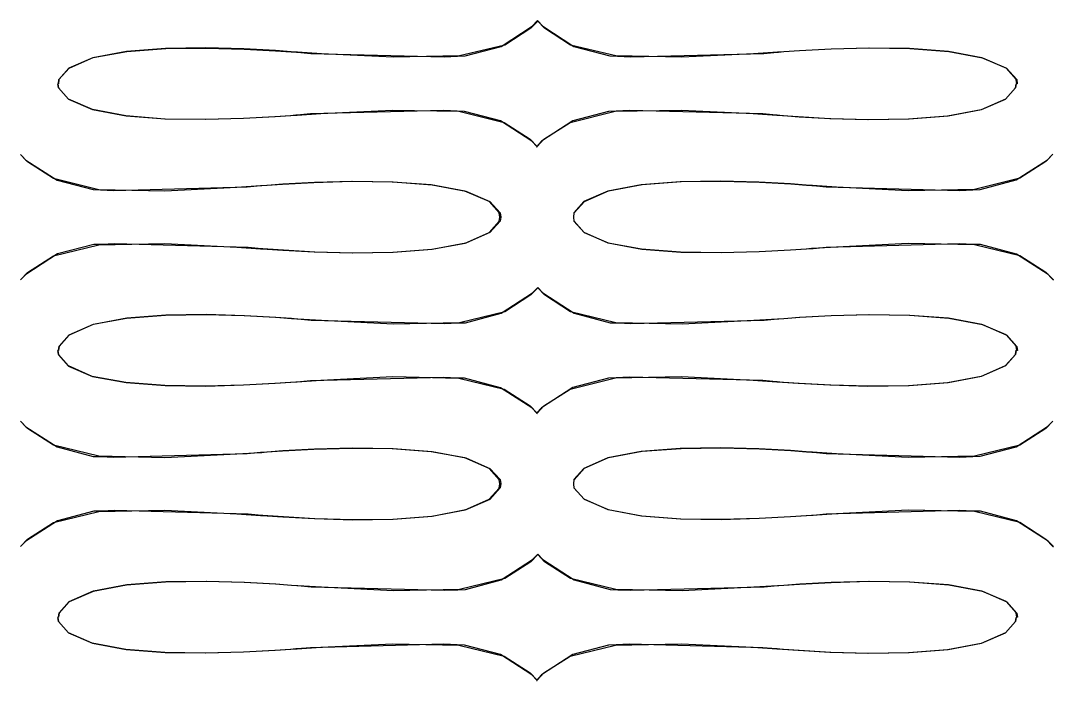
# Model space of a CAD drawing. Extents: x -8.7 to 71.7, y -3.2 to 84.
# Drawn here: x -8.68 to 7.39, y 62.22 to 72.49 of the extents above; entities that cross this region are included whole.
import ezdxf

# ---------------------------------------------------------------- set-up
doc = ezdxf.new("R2010")
doc.units = 0
doc.layers.get('0').update_dxf_attribs({"linetype": 'CONTINUOUS'})

msp = doc.modelspace()

# ---------------------------------------------------------------- linework, layer by layer
at = {"color": 1}
for p, q in [((-0.63252, 72.4821), (-0.740008, 72.3692)), ((-0.71658, 72.402), (-0.635275, 72.4877)), ((-0.635275, 72.4877), (-0.55535, 72.402)), ((-0.527787, 72.3692), (-0.63252, 72.4821)), ((-1.20165, 72.088), (-0.71658, 72.402)), ((-0.740008, 72.3692), (-1.14653, 72.1085)), ((-0.55535, 72.402), (-0.068902, 72.088)), ((-0.122645, 72.1085), (-0.527787, 72.3692)), ((-7.03351, 72.0065), (-7.55442, 71.9088)), ((-7.55026, 71.913), (-7.028, 72.0094)), ((-6.42719, 72.0535), (-7.03351, 72.0065)), ((-7.028, 72.0094), (-6.42027, 72.0549)), ((-5.79603, 72.063), (-6.42719, 72.0535)), ((-6.42027, 72.0549), (-5.79053, 72.0619)), ((-5.20485, 72.0478), (-5.79603, 72.063)), ((-5.79053, 72.0619), (-5.20072, 72.0453)), ((-4.71428, 72.0217), (-5.20485, 72.0478)), ((-5.20072, 72.0453), (-4.71152, 72.0203)), ((-4.46899, 72.0027), (-4.71428, 72.0217)), ((-4.71152, 72.0203), (-4.46761, 72.0037)), ((-4.3863, 71.9956), (-4.46899, 72.0027)), ((-4.46761, 72.0037), (-4.3863, 71.9984)), ((-4.3863, 71.9984), (-4.36838, 71.9984)), ((-4.36838, 71.9984), (-4.16168, 71.979)), ((-1.14653, 72.1085), (-1.85208, 71.9377)), ((-1.76113, 71.9377), (-1.20165, 72.088)), ((0.581533, 71.9377), (-0.122645, 72.1085)), ((-0.068902, 72.088), (0.490583, 71.9377)), ((2.88837, 71.979), (3.09507, 71.9984)), ((3.09507, 71.9984), (3.11437, 71.9984)), ((3.11437, 71.9984), (3.19567, 72.0051)), ((3.1998, 72.0012), (3.11988, 71.9956)), ((3.19567, 72.0051), (3.44234, 72.0231)), ((3.44372, 72.0178), (3.1998, 72.0012)), ((3.44234, 72.0231), (3.93291, 72.0492)), ((3.93291, 72.0439), (3.44372, 72.0178)), ((3.93291, 72.0492), (4.52547, 72.0644)), ((4.52272, 72.0605), (3.93291, 72.0439)), ((5.15112, 72.0535), (4.52272, 72.0605)), ((4.52547, 72.0644), (5.15662, 72.0549)), ((5.75881, 72.0079), (5.15112, 72.0535)), ((5.15662, 72.0549), (5.76432, 72.0079)), ((6.2811, 71.9116), (5.75881, 72.0079)), ((5.76432, 72.0079), (6.28798, 71.9102)), ((-7.55442, 71.9088), (-7.92787, 71.7462)), ((-7.92508, 71.7504), (-7.55026, 71.913)), ((-4.36838, 71.9956), (-4.3863, 71.9956)), ((-3.99768, 71.9723), (-4.36838, 71.9956)), ((-4.16168, 71.979), (-2.08635, 71.9254)), ((-2.88148, 71.9169), (-3.99768, 71.9723)), ((-1.85208, 71.9377), (-2.88148, 71.9169)), ((-2.08635, 71.9254), (-1.87827, 71.9349)), ((-1.87827, 71.9349), (-1.76113, 71.9377)), ((0.490583, 71.9377), (0.609092, 71.9349)), ((1.61093, 71.9169), (0.581533, 71.9377)), ((0.609092, 71.9349), (0.815799, 71.9254)), ((0.815799, 71.9254), (2.88837, 71.979)), ((2.72576, 71.9723), (1.61093, 71.9169)), ((3.09783, 71.9956), (2.72576, 71.9723)), ((3.11988, 71.9956), (3.09783, 71.9956)), ((6.65593, 71.749), (6.2811, 71.9116)), ((6.28798, 71.9102), (6.66418, 71.7476)), ((-8.08221, 71.5726), (-7.92508, 71.7504)), ((-7.92787, 71.7462), (-8.08221, 71.5712)), ((6.8144, 71.5726), (6.65593, 71.749)), ((6.66418, 71.7476), (6.82128, 71.5712)), ((-8.09046, 71.5063), (-8.08221, 71.5726)), ((-8.08221, 71.5712), (-8.09046, 71.5063)), ((6.82406, 71.5063), (6.8144, 71.5726)), ((6.82128, 71.5712), (6.83094, 71.5063)), ((-8.09046, 71.4431), (-8.09872, 71.5063)), ((-8.09872, 71.5063), (-8.09046, 71.4417)), ((-7.93612, 71.2668), (-8.09046, 71.4431)), ((-8.09046, 71.4417), (-7.93337, 71.2653)), ((6.80339, 71.4417), (6.64489, 71.2639)), ((6.64905, 71.2682), (6.80477, 71.4431)), ((6.81302, 71.5063), (6.80339, 71.4417)), ((6.80477, 71.4431), (6.81302, 71.5063)), ((6.83094, 71.5063), (6.82406, 71.5063)), ((-7.56267, 71.1041), (-7.93612, 71.2668)), ((-7.93337, 71.2653), (-7.55855, 71.1041)), ((6.64489, 71.2639), (6.26869, 71.0985)), ((6.2756, 71.1055), (6.64905, 71.2682)), ((-7.04176, 71.0046), (-7.56267, 71.1041)), ((-7.55855, 71.1041), (-7.03626, 71.0075)), ((-4.37667, 71.0173), (-4.00597, 71.042)), ((-4.16994, 71.035), (-4.37667, 71.0145)), ((-2.09462, 71.0875), (-4.16994, 71.035)), ((-4.00597, 71.042), (-2.88975, 71.0971)), ((-2.88975, 71.0971), (-1.86035, 71.0766)), ((-1.88654, 71.0777), (-2.09462, 71.0875)), ((-1.7694, 71.0752), (-1.88654, 71.0777)), ((-1.86035, 71.0766), (-1.1548, 70.9041)), ((-1.21129, 70.9263), (-1.7694, 71.0752)), ((-0.129536, 70.9041), (0.574643, 71.0766)), ((0.47129, 71.0752), (-0.086817, 70.9263)), ((0.589802, 71.0777), (0.47129, 71.0752)), ((0.574643, 71.0766), (1.60404, 71.0971)), ((0.796505, 71.0875), (0.589802, 71.0777)), ((2.87045, 71.035), (0.796505, 71.0875)), ((1.60404, 71.0971), (2.71887, 71.042)), ((2.71887, 71.042), (3.09094, 71.0173)), ((3.07716, 71.0145), (2.87045, 71.035)), ((6.26869, 71.0985), (5.74643, 70.9993)), ((5.75469, 71.0075), (6.2756, 71.1055)), ((-6.43544, 70.9567), (-7.04176, 71.0046)), ((-7.03626, 71.0075), (-6.42856, 70.962)), ((-5.80429, 70.9482), (-6.43544, 70.9567)), ((-6.42856, 70.962), (-5.79878, 70.9538)), ((-5.2131, 70.9634), (-5.80429, 70.9482)), ((-5.79878, 70.9538), (-5.20898, 70.9704)), ((-4.72253, 70.9895), (-5.2131, 70.9634)), ((-5.20898, 70.9704), (-4.71978, 70.9965)), ((-4.47724, 71.0075), (-4.72253, 70.9895)), ((-4.71978, 70.9965), (-4.47587, 71.0131)), ((-4.39455, 71.0145), (-4.47724, 71.0075)), ((-4.47587, 71.0131), (-4.39455, 71.0173)), ((-4.39455, 71.0173), (-4.37667, 71.0173)), ((-4.37667, 71.0145), (-4.39455, 71.0145)), ((-0.724849, 70.612), (-1.21129, 70.9263)), ((-1.1548, 70.9041), (-0.748273, 70.6438)), ((-0.086817, 70.9263), (-0.571885, 70.612)), ((-0.534681, 70.6438), (-0.129536, 70.9041)), ((3.09507, 71.0145), (3.07716, 71.0145)), ((3.09094, 71.0173), (3.10885, 71.0173)), ((3.17638, 71.0075), (3.09507, 71.0145)), ((3.10885, 71.0173), (3.19016, 71.0103)), ((3.42305, 70.9895), (3.17638, 71.0075)), ((3.19016, 71.0103), (3.43683, 70.9923)), ((3.91365, 70.9605), (3.42305, 70.9895)), ((3.43683, 70.9923), (3.9274, 70.9662)), ((4.50617, 70.9443), (3.91365, 70.9605)), ((3.9274, 70.9662), (4.51859, 70.9496)), ((5.13733, 70.9524), (4.50617, 70.9443)), ((4.51859, 70.9496), (5.14837, 70.9595)), ((5.74643, 70.9993), (5.13733, 70.9524)), ((5.14837, 70.9595), (5.75469, 71.0075)), ((-0.748273, 70.6438), (-0.640789, 70.5294)), ((-0.643544, 70.5266), (-0.724849, 70.612)), ((-0.571885, 70.612), (-0.653189, 70.5266)), ((-0.640789, 70.5294), (-0.534681, 70.6438)), ((-8.57278, 70.2896), (-8.6789, 70.4024)), ((-8.6789, 70.4024), (-8.59758, 70.3185)), ((-0.653189, 70.5266), (-0.643544, 70.5266)), ((7.38216, 70.4081), (7.27467, 70.2952)), ((7.30084, 70.3227), (7.38216, 70.4081)), ((-8.59758, 70.3185), (-8.11114, 70.0056)), ((-8.16762, 70.0292), (-8.57278, 70.2896)), ((6.8144, 70.0084), (7.30084, 70.3227)), ((7.27467, 70.2952), (6.86954, 70.0345)), ((-7.46206, 69.8556), (-8.16762, 70.0292)), ((-8.11114, 70.0056), (-7.55304, 69.8581)), ((-4.94439, 69.9163), (-5.31647, 69.8927)), ((-5.1525, 69.9012), (-4.94439, 69.9216)), ((-4.94439, 69.9216), (-4.92647, 69.9216)), ((-4.92647, 69.9163), (-4.94439, 69.9163)), ((-4.92647, 69.9216), (-4.84519, 69.9287)), ((-4.84657, 69.923), (-4.92647, 69.9163)), ((-4.60266, 69.9396), (-4.84657, 69.923)), ((-4.84519, 69.9287), (-4.59853, 69.9477)), ((-4.11484, 69.9657), (-4.60266, 69.9396)), ((-4.59853, 69.9477), (-4.10792, 69.9742)), ((-3.52502, 69.9823), (-4.11484, 69.9657)), ((-4.10792, 69.9742), (-3.51537, 69.9893)), ((-2.89526, 69.9752), (-3.52502, 69.9823)), ((-3.51537, 69.9893), (-2.88423, 69.9795)), ((-2.28892, 69.9301), (-2.89526, 69.9752)), ((-2.88423, 69.9795), (-2.27514, 69.9325)), ((-1.76527, 69.8334), (-2.28892, 69.9301)), ((-2.27514, 69.9325), (-1.75286, 69.8348)), ((0.979784, 69.9325), (0.458886, 69.8348)), ((0.469911, 69.8377), (0.993567, 69.9368)), ((1.58612, 69.9795), (0.979784, 69.9325)), ((0.993567, 69.9368), (1.5999, 69.9837)), ((2.21726, 69.9893), (1.58612, 69.9795)), ((1.5999, 69.9837), (2.22966, 69.9918)), ((2.80844, 69.9742), (2.21726, 69.9893)), ((2.22966, 69.9918), (2.81947, 69.9752)), ((3.29902, 69.9477), (2.80844, 69.9742)), ((2.81947, 69.9752), (3.30729, 69.9477)), ((3.54432, 69.9287), (3.29902, 69.9477)), ((3.30729, 69.9477), (3.5512, 69.9287)), ((3.62701, 69.9216), (3.54432, 69.9287)), ((3.5512, 69.9287), (3.63252, 69.9216)), ((3.64628, 69.9216), (3.62701, 69.9216)), ((3.63252, 69.9216), (3.65181, 69.9216)), ((4.01697, 69.8983), (3.64628, 69.9216)), ((3.65181, 69.9216), (3.85713, 69.9012)), ((6.86954, 70.0345), (6.16398, 69.8609)), ((6.25493, 69.8581), (6.8144, 70.0084)), ((-7.55304, 69.8581), (-7.43451, 69.8556)), ((-6.43269, 69.8348), (-7.46206, 69.8556)), ((-7.43451, 69.8556), (-7.22782, 69.8458)), ((-7.22782, 69.8458), (-5.1525, 69.9012)), ((-5.31647, 69.8927), (-6.43269, 69.8348)), ((-1.39044, 69.6722), (-1.76527, 69.8334)), ((-1.75286, 69.8348), (-1.37666, 69.6722)), ((0.458886, 69.8348), (0.085439, 69.6722)), ((0.095085, 69.6736), (0.469911, 69.8377)), ((3.85713, 69.9012), (5.9297, 69.8458)), ((5.13457, 69.8405), (4.01697, 69.8983)), ((6.16398, 69.8609), (5.13457, 69.8405)), ((5.9297, 69.8458), (6.13777, 69.8556)), ((6.13777, 69.8556), (6.25493, 69.8581)), ((-1.23197, 69.4958), (-1.39044, 69.6722)), ((-1.37666, 69.6722), (-1.21819, 69.4958)), ((0.085439, 69.6722), (-0.068902, 69.4958)), ((-0.06339, 69.4958), (0.095085, 69.6736)), ((-1.22232, 69.4298), (-1.23197, 69.4958)), ((-1.23059, 69.3663), (-1.22232, 69.4298)), ((-1.21819, 69.4958), (-1.20854, 69.4313)), ((-1.20854, 69.4313), (-1.21819, 69.3663)), ((-0.068902, 69.4958), (-0.07717, 69.4313)), ((-0.07717, 69.4313), (-0.068902, 69.3678)), ((-0.071658, 69.4298), (-0.06339, 69.4958)), ((-0.06339, 69.3663), (-0.071658, 69.4298)), ((-1.38631, 69.19), (-1.23059, 69.3663)), ((-1.21819, 69.3663), (-1.37666, 69.1885)), ((-0.068902, 69.3678), (0.088194, 69.1914)), ((0.089572, 69.19), (-0.06339, 69.3663)), ((-1.75975, 69.0273), (-1.38631, 69.19)), ((-1.37666, 69.1885), (-1.75149, 69.0245)), ((0.088194, 69.1914), (0.463021, 69.0287)), ((0.463021, 69.0273), (0.089572, 69.19)), ((-8.16762, 68.8277), (-7.46206, 68.9998)), ((-7.542, 69.004), (-8.10701, 68.8566)), ((-7.42213, 69.0051), (-7.542, 69.004)), ((-7.46206, 68.9998), (-6.43269, 69.0217)), ((-7.2154, 69.015), (-7.42213, 69.0051)), ((-5.1387, 68.9599), (-7.2154, 69.015)), ((-6.43269, 69.0217), (-5.31647, 68.9638)), ((-5.31647, 68.9638), (-4.94439, 68.9391)), ((-4.93201, 68.9391), (-5.1387, 68.9599)), ((-2.28065, 68.9296), (-1.75975, 69.0273)), ((-1.75149, 69.0245), (-2.27514, 68.9254)), ((0.463021, 69.0287), (0.985298, 68.9321)), ((0.983918, 68.9296), (0.463021, 69.0273)), ((3.5457, 68.9391), (3.62701, 68.9448)), ((3.62701, 68.9448), (3.64628, 68.9448)), ((3.64628, 68.9448), (4.01697, 68.9695)), ((3.85713, 68.9599), (3.65181, 68.9391)), ((5.9297, 69.015), (3.85713, 68.9599)), ((4.01697, 68.9695), (5.13457, 69.0273)), ((5.13457, 69.0273), (6.16398, 69.0051)), ((6.13777, 69.0051), (5.9297, 69.015)), ((6.2563, 69.004), (6.13777, 69.0051)), ((6.16398, 69.0051), (6.86954, 68.8329)), ((6.8199, 68.8552), (6.2563, 69.004)), ((-8.10701, 68.8566), (-8.59758, 68.5394)), ((-8.57278, 68.5669), (-8.16762, 68.8277)), ((-4.94439, 68.9391), (-4.92647, 68.9391)), ((-4.91271, 68.9391), (-4.93201, 68.9391)), ((-4.92647, 68.9391), (-4.84519, 68.9321)), ((-4.83277, 68.9321), (-4.91271, 68.9391)), ((-4.84519, 68.9321), (-4.5999, 68.9144)), ((-4.58886, 68.9144), (-4.83277, 68.9321)), ((-4.5999, 68.9144), (-4.1093, 68.888)), ((-4.10104, 68.8869), (-4.58886, 68.9144)), ((-4.1093, 68.888), (-3.51813, 68.8728)), ((-3.51124, 68.8703), (-4.10104, 68.8869)), ((-3.51813, 68.8728), (-2.88699, 68.8827)), ((-2.88148, 68.8785), (-3.51124, 68.8703)), ((-2.88699, 68.8827), (-2.28065, 68.9296)), ((-2.27514, 68.9254), (-2.88148, 68.8785)), ((1.59026, 68.8827), (0.983918, 68.9296)), ((0.985298, 68.9321), (1.59301, 68.8869)), ((2.22002, 68.8728), (1.59026, 68.8827)), ((1.59301, 68.8869), (2.22278, 68.8799)), ((2.81258, 68.888), (2.22002, 68.8728)), ((2.22278, 68.8799), (2.81258, 68.8964)), ((2.81258, 68.8964), (3.30178, 68.9225)), ((3.30316, 68.9144), (2.81258, 68.888)), ((3.30178, 68.9225), (3.5457, 68.9391)), ((3.54983, 68.9321), (3.30316, 68.9144)), ((3.63252, 68.9391), (3.54983, 68.9321)), ((3.65181, 68.9391), (3.63252, 68.9391)), ((7.30913, 68.5394), (6.8199, 68.8552)), ((6.86954, 68.8329), (7.27467, 68.5726)), ((-8.6789, 68.4526), (-8.57278, 68.5669)), ((-8.59758, 68.5394), (-8.6789, 68.4526)), ((7.27467, 68.5726), (7.38216, 68.4583)), ((7.39179, 68.4526), (7.30913, 68.5394)), ((-0.629765, 68.3313), (-0.737249, 68.2184)), ((-0.713825, 68.2516), (-0.63252, 68.3369)), ((-0.63252, 68.3369), (-0.552595, 68.2516)), ((-0.525032, 68.2184), (-0.629765, 68.3313)), ((7.38216, 68.4583), (7.39179, 68.4526)), ((-1.19889, 67.9358), (-0.713825, 68.2516)), ((-0.737249, 68.2184), (-1.14377, 67.9581)), ((-0.552595, 68.2516), (-0.066146, 67.9358)), ((-0.119889, 67.9581), (-0.525032, 68.2184)), ((-7.03076, 67.8547), (-7.55167, 67.7566)), ((-7.5475, 67.7637), (-7.02525, 67.8628)), ((-6.4244, 67.9016), (-7.03076, 67.8547)), ((-7.02525, 67.8628), (-6.41752, 67.9083)), ((-5.79328, 67.9111), (-6.4244, 67.9016)), ((-6.41752, 67.9083), (-5.78778, 67.9178)), ((-5.2021, 67.896), (-5.79328, 67.9111)), ((-5.78778, 67.9178), (-5.19797, 67.9002)), ((-4.71152, 67.8684), (-5.2021, 67.896)), ((-5.19797, 67.9002), (-4.70877, 67.8727)), ((-4.46624, 67.8505), (-4.71152, 67.8684)), ((-4.70877, 67.8727), (-4.46486, 67.8547)), ((-4.38355, 67.8438), (-4.46624, 67.8505)), ((-4.46486, 67.8547), (-4.38355, 67.8462)), ((-4.38355, 67.8462), (-4.36563, 67.8462)), ((-4.36563, 67.8438), (-4.38355, 67.8438)), ((-4.36563, 67.8462), (-4.15893, 67.8272)), ((-3.99493, 67.8201), (-4.36563, 67.8438)), ((-4.15893, 67.8272), (-2.08359, 67.7732)), ((-2.87872, 67.7651), (-3.99493, 67.8201)), ((-1.14377, 67.9581), (-1.84933, 67.7855)), ((-1.75838, 67.7855), (-1.19889, 67.9358)), ((0.584288, 67.7855), (-0.119889, 67.9581)), ((-0.066146, 67.9358), (0.493339, 67.7855)), ((0.818554, 67.7732), (2.89112, 67.8272)), ((2.72852, 67.8201), (1.61368, 67.7651)), ((3.10058, 67.8438), (2.72852, 67.8201)), ((2.89112, 67.8272), (3.09783, 67.8462)), ((3.09783, 67.8462), (3.11712, 67.8462)), ((3.11988, 67.8438), (3.10058, 67.8438)), ((3.11712, 67.8462), (3.19843, 67.8533)), ((3.1998, 67.849), (3.11988, 67.8438)), ((3.19843, 67.8533), (3.4451, 67.8713)), ((3.44372, 67.8656), (3.1998, 67.849)), ((3.93291, 67.8917), (3.44372, 67.8656)), ((3.4451, 67.8713), (3.93569, 67.8988)), ((4.52272, 67.9083), (3.93291, 67.8917)), ((3.93569, 67.8988), (4.52822, 67.914)), ((5.15112, 67.9016), (4.52272, 67.9083)), ((4.52822, 67.914), (5.15938, 67.9041)), ((5.75881, 67.8561), (5.15112, 67.9016)), ((5.15938, 67.9041), (5.76711, 67.8561)), ((6.2811, 67.7594), (5.75881, 67.8561)), ((5.76711, 67.8561), (6.29073, 67.758)), ((-7.55167, 67.7566), (-7.92508, 67.594)), ((-7.92233, 67.5982), (-7.5475, 67.7637)), ((-1.84933, 67.7855), (-2.87872, 67.7651)), ((-2.08359, 67.7732), (-1.87551, 67.7831)), ((-1.87551, 67.7831), (-1.75838, 67.7855)), ((0.493339, 67.7855), (0.611851, 67.7831)), ((1.61368, 67.7651), (0.584288, 67.7855)), ((0.611851, 67.7831), (0.818554, 67.7732)), ((6.65593, 67.5968), (6.2811, 67.7594)), ((6.29073, 67.758), (6.66694, 67.5954)), ((-8.07942, 67.4204), (-7.92233, 67.5982)), ((-7.92508, 67.594), (-8.07942, 67.419)), ((6.8144, 67.4204), (6.65593, 67.5968)), ((6.66694, 67.5954), (6.82406, 67.419)), ((-8.09046, 67.291), (-8.09872, 67.3544)), ((-8.09872, 67.3544), (-8.09046, 67.2895)), ((-8.08771, 67.3544), (-8.07942, 67.4204)), ((-8.07942, 67.419), (-8.08771, 67.3544)), ((6.81302, 67.3573), (6.80339, 67.2924)), ((6.80477, 67.2938), (6.81302, 67.3573)), ((6.82406, 67.3544), (6.8144, 67.4204)), ((6.82406, 67.419), (6.83369, 67.3544)), ((6.83369, 67.3544), (6.82406, 67.3544)), ((-7.93612, 67.1146), (-8.09046, 67.291)), ((-8.09046, 67.2895), (-7.93337, 67.1132)), ((6.80339, 67.2924), (6.64489, 67.1146)), ((6.64905, 67.1188), (6.80477, 67.2938)), ((-7.56405, 66.9519), (-7.93612, 67.1146)), ((-7.93337, 67.1132), (-7.55855, 66.9505)), ((6.64489, 67.1146), (6.26869, 66.9491)), ((6.2756, 66.9562), (6.64905, 67.1188)), ((-7.04314, 66.8542), (-7.56405, 66.9519)), ((-7.55855, 66.9505), (-7.03626, 66.8542)), ((-6.43544, 66.8073), (-7.04314, 66.8542)), ((-7.03626, 66.8542), (-6.42856, 66.8087)), ((-4.47724, 66.857), (-4.72253, 66.839)), ((-4.71978, 66.8443), (-4.47587, 66.8609)), ((-4.39455, 66.8623), (-4.47724, 66.857)), ((-4.47587, 66.8609), (-4.39455, 66.8651)), ((-4.39455, 66.8651), (-4.37667, 66.8651)), ((-4.37667, 66.8623), (-4.39455, 66.8623)), ((-4.37667, 66.8651), (-4.00597, 66.8913)), ((-4.16994, 66.8831), (-4.37667, 66.8623)), ((-2.09462, 66.9368), (-4.16994, 66.8831)), ((-4.00597, 66.8913), (-2.88837, 66.9491)), ((-2.88837, 66.9491), (-1.85897, 66.9258)), ((-1.88654, 66.9258), (-2.09462, 66.9368)), ((-1.7694, 66.923), (-1.88654, 66.9258)), ((-1.85897, 66.9258), (-1.1548, 66.7523)), ((-1.21129, 66.7755), (-1.7694, 66.923)), ((-0.129536, 66.7523), (0.576019, 66.9272)), ((0.47129, 66.9258), (-0.086817, 66.7784)), ((0.589802, 66.9286), (0.47129, 66.9258)), ((0.576019, 66.9272), (1.60404, 66.9505)), ((0.796505, 66.9396), (0.589802, 66.9286)), ((2.87045, 66.886), (0.796505, 66.9396)), ((1.60404, 66.9505), (2.71887, 66.8927)), ((2.71887, 66.8927), (3.09094, 66.868)), ((3.07716, 66.8651), (2.87045, 66.886)), ((3.09507, 66.8651), (3.07716, 66.8651)), ((3.09094, 66.868), (3.10885, 66.868)), ((3.17638, 66.8584), (3.09507, 66.8651)), ((3.10885, 66.868), (3.19016, 66.8623)), ((3.42305, 66.8405), (3.17638, 66.8584)), ((3.19016, 66.8623), (3.43683, 66.8443)), ((5.14837, 66.8115), (5.75469, 66.8584)), ((6.26869, 66.9491), (5.74643, 66.8514)), ((5.75469, 66.8584), (6.2756, 66.9562)), ((-5.80566, 66.7978), (-6.43544, 66.8073)), ((-6.42856, 66.8087), (-5.79878, 66.8016)), ((-5.2131, 66.8129), (-5.80566, 66.7978)), ((-5.79878, 66.8016), (-5.20898, 66.8182)), ((-4.72253, 66.839), (-5.2131, 66.8129)), ((-5.20898, 66.8182), (-4.71978, 66.8443)), ((-0.724849, 66.4616), (-1.21129, 66.7755)), ((-1.1548, 66.7523), (-0.748273, 66.4944)), ((-0.086817, 66.7784), (-0.571885, 66.464)), ((-0.534681, 66.4944), (-0.129536, 66.7523)), ((3.91365, 66.8129), (3.42305, 66.8405)), ((3.43683, 66.8443), (3.9274, 66.8182)), ((4.50617, 66.7964), (3.91365, 66.8129)), ((3.9274, 66.8182), (4.51859, 66.8031)), ((5.13733, 66.8045), (4.50617, 66.7964)), ((4.51859, 66.8031), (5.14837, 66.8115)), ((5.74643, 66.8514), (5.13733, 66.8045)), ((-0.748273, 66.4944), (-0.640789, 66.3815)), ((-0.643544, 66.3758), (-0.724849, 66.4616)), ((-0.571885, 66.464), (-0.653189, 66.3787)), ((-0.653189, 66.3787), (-0.643544, 66.3758)), ((-0.640789, 66.3815), (-0.534681, 66.4944)), ((-8.57278, 66.1416), (-8.6789, 66.2548)), ((-8.6789, 66.2548), (-8.59758, 66.1691)), ((7.38216, 66.2563), (7.27467, 66.143)), ((7.30084, 66.1705), (7.38216, 66.2563)), ((-8.59758, 66.1691), (-8.11251, 65.8551)), ((-8.16762, 65.8798), (-8.57278, 66.1416)), ((6.8144, 65.8566), (7.30084, 66.1705)), ((7.27467, 66.143), (6.86954, 65.8827)), ((-7.46206, 65.7077), (-8.16762, 65.8798)), ((-8.11251, 65.8551), (-7.55304, 65.7063)), ((-7.22782, 65.6953), (-5.1525, 65.7504)), ((-5.31647, 65.7408), (-6.43269, 65.6855)), ((-4.94439, 65.7641), (-5.31647, 65.7408)), ((-5.1525, 65.7504), (-4.94439, 65.7698)), ((-4.94439, 65.7698), (-4.92647, 65.7698)), ((-4.92647, 65.7641), (-4.94439, 65.7641)), ((-4.92647, 65.7698), (-4.84519, 65.7779)), ((-4.84657, 65.7712), (-4.92647, 65.7641)), ((-4.60266, 65.7874), (-4.84657, 65.7712)), ((-4.84519, 65.7779), (-4.59853, 65.7959)), ((-4.11484, 65.8139), (-4.60266, 65.7874)), ((-4.59853, 65.7959), (-4.10792, 65.822)), ((-3.52502, 65.8301), (-4.11484, 65.8139)), ((-4.10792, 65.822), (-3.51537, 65.8386)), ((-2.89526, 65.8234), (-3.52502, 65.8301)), ((-3.51537, 65.8386), (-2.88423, 65.829)), ((-2.28892, 65.7779), (-2.89526, 65.8234)), ((-2.88423, 65.829), (-2.27514, 65.7807)), ((-1.76527, 65.6816), (-2.28892, 65.7779)), ((-2.27514, 65.7807), (-1.75286, 65.683)), ((0.979784, 65.7807), (0.458886, 65.683)), ((0.469911, 65.6869), (0.993567, 65.786)), ((1.58612, 65.829), (0.979784, 65.7807)), ((0.993567, 65.786), (1.5999, 65.8315)), ((2.21726, 65.8386), (1.58612, 65.829)), ((1.5999, 65.8315), (2.22966, 65.8414)), ((2.80844, 65.822), (2.21726, 65.8386)), ((2.22966, 65.8414), (2.81947, 65.8234)), ((3.29902, 65.7959), (2.80844, 65.822)), ((2.81947, 65.8234), (3.30729, 65.7959)), ((3.54432, 65.7779), (3.29902, 65.7959)), ((3.30729, 65.7959), (3.5512, 65.7779)), ((3.62701, 65.7698), (3.54432, 65.7779)), ((3.5512, 65.7779), (3.63252, 65.7698)), ((3.64628, 65.7698), (3.62701, 65.7698)), ((3.63252, 65.7698), (3.65181, 65.7698)), ((4.01697, 65.7461), (3.64628, 65.7698)), ((3.65181, 65.7698), (3.85713, 65.7504)), ((3.85713, 65.7504), (5.9297, 65.6953)), ((5.13457, 65.6897), (4.01697, 65.7461)), ((6.86954, 65.8827), (6.16398, 65.7105)), ((6.25493, 65.7077), (6.8144, 65.8566)), ((-7.55304, 65.7063), (-7.43451, 65.7035)), ((-6.43269, 65.6855), (-7.46206, 65.7077)), ((-7.43451, 65.7035), (-7.22782, 65.6953)), ((-1.39044, 65.5204), (-1.76527, 65.6816)), ((-1.75286, 65.683), (-1.37666, 65.5204)), ((0.458886, 65.683), (0.085439, 65.5204)), ((0.095085, 65.5214), (0.469911, 65.6869)), ((6.16398, 65.7105), (5.13457, 65.6897)), ((5.9297, 65.6953), (6.13777, 65.7035)), ((6.13777, 65.7035), (6.25493, 65.7077)), ((-1.23197, 65.344), (-1.39044, 65.5204)), ((-1.37666, 65.5204), (-1.21819, 65.345)), ((0.085439, 65.5204), (-0.068902, 65.345)), ((-0.06339, 65.344), (0.095085, 65.5214)), ((-1.22232, 65.2776), (-1.23197, 65.344)), ((-1.23059, 65.2141), (-1.22232, 65.2776)), ((-1.21819, 65.345), (-1.20854, 65.2805)), ((-1.20854, 65.2805), (-1.21819, 65.2156)), ((-0.068902, 65.345), (-0.07717, 65.2805)), ((-0.07717, 65.2805), (-0.068902, 65.2156)), ((-0.071658, 65.2776), (-0.06339, 65.344)), ((-0.06339, 65.2141), (-0.071658, 65.2776)), ((-1.38631, 65.0392), (-1.23059, 65.2141)), ((-1.21819, 65.2156), (-1.37666, 65.0378)), ((-0.068902, 65.2156), (0.088194, 65.0392)), ((0.089572, 65.0392), (-0.06339, 65.2141)), ((-1.75975, 64.8765), (-1.38631, 65.0392)), ((-1.37666, 65.0378), (-1.75149, 64.8727)), ((0.088194, 65.0392), (0.463021, 64.878)), ((0.463021, 64.8765), (0.089572, 65.0392)), ((-8.16762, 64.6769), (-7.46206, 64.849)), ((-7.542, 64.8533), (-8.10701, 64.7044)), ((-7.42213, 64.8547), (-7.542, 64.8533)), ((-7.46206, 64.849), (-6.43269, 64.8698)), ((-7.2154, 64.8642), (-7.42213, 64.8547)), ((-5.1387, 64.8092), (-7.2154, 64.8642)), ((-6.43269, 64.8698), (-5.31647, 64.8134)), ((-5.31647, 64.8134), (-4.94439, 64.7883)), ((-4.93201, 64.7883), (-5.1387, 64.8092)), ((-4.94439, 64.7883), (-4.92647, 64.7883)), ((-4.91271, 64.7883), (-4.93201, 64.7883)), ((-4.92647, 64.7883), (-4.84519, 64.7816)), ((-4.83277, 64.7816), (-4.91271, 64.7883)), ((-4.84519, 64.7816), (-4.59853, 64.7637)), ((-4.58886, 64.7637), (-4.83277, 64.7816)), ((-2.88699, 64.7305), (-2.28065, 64.7788)), ((-2.27514, 64.7732), (-2.88148, 64.7266)), ((-2.28065, 64.7788), (-1.75975, 64.8765)), ((-1.75149, 64.8727), (-2.27514, 64.7732)), ((0.463021, 64.878), (0.985298, 64.7816)), ((0.983918, 64.7788), (0.463021, 64.8765)), ((1.59026, 64.7305), (0.983918, 64.7788)), ((0.985298, 64.7816), (1.59301, 64.7361)), ((2.81258, 64.7457), (3.30178, 64.7718)), ((3.30178, 64.7718), (3.5457, 64.7883)), ((3.54983, 64.7816), (3.30316, 64.7637)), ((3.5457, 64.7883), (3.62701, 64.794)), ((3.63252, 64.7883), (3.54983, 64.7816)), ((3.62701, 64.794), (3.64628, 64.794)), ((3.65181, 64.7883), (3.63252, 64.7883)), ((3.64628, 64.794), (4.01697, 64.8187)), ((3.85713, 64.8092), (3.65181, 64.7883)), ((5.9297, 64.8642), (3.85713, 64.8092)), ((4.01697, 64.8187), (5.13457, 64.8751)), ((5.13457, 64.8751), (6.16398, 64.8547)), ((6.13777, 64.8547), (5.9297, 64.8642)), ((6.2563, 64.8533), (6.13777, 64.8547)), ((6.16398, 64.8547), (6.86954, 64.6825)), ((6.8199, 64.7044), (6.2563, 64.8533)), ((-8.10701, 64.7044), (-8.59758, 64.389)), ((-8.57278, 64.4165), (-8.16762, 64.6769)), ((-4.59853, 64.7637), (-4.10792, 64.7375)), ((-4.10104, 64.7347), (-4.58886, 64.7637)), ((-4.10792, 64.7375), (-3.51675, 64.721)), ((-3.51124, 64.7181), (-4.10104, 64.7347)), ((-3.51675, 64.721), (-2.88699, 64.7305)), ((-2.88148, 64.7266), (-3.51124, 64.7181)), ((2.22002, 64.721), (1.59026, 64.7305)), ((1.59301, 64.7361), (2.22278, 64.7291)), ((2.81258, 64.7375), (2.22002, 64.721)), ((2.22278, 64.7291), (2.81258, 64.7457)), ((3.30316, 64.7637), (2.81258, 64.7375)), ((7.30913, 64.389), (6.8199, 64.7044)), ((6.86954, 64.6825), (7.27467, 64.4204)), ((-8.6789, 64.3019), (-8.57278, 64.4165)), ((-8.59758, 64.389), (-8.6789, 64.3019)), ((7.27467, 64.4204), (7.38216, 64.3061)), ((7.39179, 64.3019), (7.30913, 64.389)), ((7.38216, 64.3061), (7.39179, 64.3019)), ((-0.629765, 64.1794), (-0.737249, 64.0662)), ((-0.713825, 64.0994), (-0.63252, 64.1847)), ((-0.63252, 64.1847), (-0.552595, 64.0994)), ((-0.525032, 64.0662), (-0.629765, 64.1794)), ((-1.19889, 63.7854), (-0.713825, 64.0994)), ((-0.737249, 64.0662), (-1.14377, 63.8059)), ((-0.552595, 64.0994), (-0.066146, 63.7854)), ((-0.119889, 63.8059), (-0.525032, 64.0662)), ((-1.14377, 63.8059), (-1.84933, 63.6351)), ((0.584288, 63.6351), (-0.119889, 63.8059)), ((-7.03076, 63.7039), (-7.55167, 63.6062)), ((-7.5475, 63.6129), (-7.02525, 63.711)), ((-6.4244, 63.7508), (-7.03076, 63.7039)), ((-7.02525, 63.711), (-6.41752, 63.7575)), ((-5.79328, 63.7589), (-6.4244, 63.7508)), ((-6.41752, 63.7575), (-5.78778, 63.766)), ((-5.2021, 63.7438), (-5.79328, 63.7589)), ((-5.78778, 63.766), (-5.19797, 63.7494)), ((-4.71152, 63.7177), (-5.2021, 63.7438)), ((-5.19797, 63.7494), (-4.70877, 63.7219)), ((-4.46624, 63.6997), (-4.71152, 63.7177)), ((-4.70877, 63.7219), (-4.46486, 63.7025)), ((-4.38355, 63.693), (-4.46624, 63.6997)), ((-4.46486, 63.7025), (-4.38355, 63.6958)), ((-4.38355, 63.6958), (-4.36563, 63.6958)), ((-4.36563, 63.693), (-4.38355, 63.693)), ((-4.36563, 63.6958), (-4.15893, 63.6764)), ((-3.99493, 63.6693), (-4.36563, 63.693)), ((-4.15893, 63.6764), (-2.08359, 63.6228)), ((-2.87872, 63.6143), (-3.99493, 63.6693)), ((-1.75838, 63.6351), (-1.19889, 63.7854)), ((-0.066146, 63.7854), (0.493339, 63.6351)), ((0.818554, 63.6228), (2.89112, 63.6764)), ((2.72852, 63.6693), (1.61368, 63.6143)), ((3.10058, 63.693), (2.72852, 63.6693)), ((2.89112, 63.6764), (3.09783, 63.6958)), ((3.09783, 63.6958), (3.11712, 63.6958)), ((3.11988, 63.693), (3.10058, 63.693)), ((3.11712, 63.6958), (3.19843, 63.7025)), ((3.1998, 63.6986), (3.11988, 63.693)), ((3.19843, 63.7025), (3.4451, 63.7219)), ((3.44372, 63.7148), (3.1998, 63.6986)), ((3.93291, 63.7413), (3.44372, 63.7148)), ((3.4451, 63.7219), (3.93569, 63.748)), ((4.52272, 63.7575), (3.93291, 63.7413)), ((3.93569, 63.748), (4.52822, 63.7632)), ((5.15112, 63.7508), (4.52272, 63.7575)), ((4.52822, 63.7632), (5.15938, 63.7536)), ((5.75881, 63.7053), (5.15112, 63.7508)), ((5.15938, 63.7536), (5.76711, 63.7067)), ((6.2811, 63.609), (5.75881, 63.7053)), ((5.76711, 63.7067), (6.29073, 63.6076)), ((-7.55167, 63.6062), (-7.92508, 63.4436)), ((-7.92233, 63.4478), (-7.5475, 63.6129)), ((-1.84933, 63.6351), (-2.87872, 63.6143)), ((-2.08359, 63.6228), (-1.87551, 63.6323)), ((-1.87551, 63.6323), (-1.75838, 63.6351)), ((0.493339, 63.6351), (0.611851, 63.6323)), ((1.61368, 63.6143), (0.584288, 63.6351)), ((0.611851, 63.6323), (0.818554, 63.6228)), ((6.65593, 63.4464), (6.2811, 63.609)), ((6.29073, 63.6076), (6.66694, 63.445)), ((-8.07942, 63.27), (-7.92233, 63.4478)), ((-7.92508, 63.4436), (-8.07942, 63.2686)), ((6.8144, 63.27), (6.65593, 63.4464)), ((6.66694, 63.445), (6.82406, 63.2686)), ((-8.09046, 63.1377), (-8.09872, 63.2008)), ((-8.09872, 63.2008), (-8.09046, 63.1363)), ((-8.08771, 63.2037), (-8.07942, 63.27)), ((-8.07942, 63.2686), (-8.08771, 63.2037)), ((6.81302, 63.2008), (6.80339, 63.1363)), ((6.80477, 63.1377), (6.81302, 63.2008)), ((6.82406, 63.2037), (6.8144, 63.27)), ((6.82406, 63.2686), (6.83369, 63.2037)), ((6.83369, 63.2037), (6.82406, 63.2037)), ((-7.93612, 62.9613), (-8.09046, 63.1377)), ((-8.09046, 63.1363), (-7.93337, 62.9599)), ((6.80339, 63.1363), (6.64489, 62.9585)), ((6.64905, 62.9627), (6.80477, 63.1377)), ((-7.56405, 62.7987), (-7.93612, 62.9613)), ((-7.93337, 62.9599), (-7.55855, 62.7987)), ((6.64489, 62.9585), (6.26869, 62.793)), ((6.2756, 62.8001), (6.64905, 62.9627)), ((-7.04314, 62.7006), (-7.56405, 62.7987)), ((-7.55855, 62.7987), (-7.03626, 62.702)), ((-6.43544, 62.6526), (-7.04314, 62.7006)), ((-7.03626, 62.702), (-6.42856, 62.6565)), ((-4.72253, 62.6854), (-5.2131, 62.6579)), ((-5.20898, 62.665), (-4.71978, 62.6911)), ((-4.47724, 62.702), (-4.72253, 62.6854)), ((-4.71978, 62.6911), (-4.47587, 62.7077)), ((-4.39455, 62.7091), (-4.47724, 62.702)), ((-4.47587, 62.7077), (-4.39455, 62.7119)), ((-4.39455, 62.7119), (-4.37667, 62.7119)), ((-4.37667, 62.7091), (-4.39455, 62.7091)), ((-4.37667, 62.7119), (-4.00597, 62.7352)), ((-4.16994, 62.7295), (-4.37667, 62.7091)), ((-2.09462, 62.7821), (-4.16994, 62.7295)), ((-4.00597, 62.7352), (-2.88837, 62.7916)), ((-2.88837, 62.7916), (-1.85897, 62.7712)), ((-1.88654, 62.7726), (-2.09462, 62.7821)), ((-1.7694, 62.7697), (-1.88654, 62.7726)), ((-1.85897, 62.7712), (-1.1548, 62.5987)), ((-1.21129, 62.6209), (-1.7694, 62.7697)), ((-0.129536, 62.5987), (0.576019, 62.7712)), ((0.47129, 62.7697), (-0.086817, 62.6209)), ((0.589802, 62.7726), (0.47129, 62.7697)), ((0.576019, 62.7712), (1.60404, 62.7916)), ((0.796505, 62.7821), (0.589802, 62.7726)), ((2.87045, 62.7295), (0.796505, 62.7821)), ((1.60404, 62.7916), (2.71887, 62.7366)), ((2.71887, 62.7366), (3.09094, 62.7119)), ((3.07716, 62.7091), (2.87045, 62.7295)), ((3.09507, 62.7091), (3.07716, 62.7091)), ((3.09094, 62.7119), (3.10885, 62.7119)), ((3.17638, 62.702), (3.09507, 62.7091)), ((3.10885, 62.7119), (3.19016, 62.7048)), ((3.42305, 62.6844), (3.17638, 62.702)), ((3.19016, 62.7048), (3.43683, 62.6883)), ((3.91365, 62.6551), (3.42305, 62.6844)), ((3.43683, 62.6883), (3.9274, 62.6607)), ((5.74643, 62.6939), (5.13733, 62.647)), ((5.14837, 62.6551), (5.75469, 62.702)), ((6.26869, 62.793), (5.74643, 62.6939)), ((5.75469, 62.702), (6.2756, 62.8001)), ((-5.80566, 62.6428), (-6.43544, 62.6526)), ((-6.42856, 62.6565), (-5.79878, 62.6484)), ((-5.2131, 62.6579), (-5.80566, 62.6428)), ((-5.79878, 62.6484), (-5.20898, 62.665)), ((-0.724849, 62.3066), (-1.21129, 62.6209)), ((-1.1548, 62.5987), (-0.748273, 62.3383)), ((-0.086817, 62.6209), (-0.571885, 62.3066)), ((-0.534681, 62.3383), (-0.129536, 62.5987)), ((4.50617, 62.6389), (3.91365, 62.6551)), ((3.9274, 62.6607), (4.51859, 62.6456)), ((5.13733, 62.647), (4.50617, 62.6389)), ((4.51859, 62.6456), (5.14837, 62.6551)), ((-0.748273, 62.3383), (-0.640789, 62.224)), ((-0.643544, 62.2212), (-0.724849, 62.3066)), ((-0.571885, 62.3066), (-0.653189, 62.2212)), ((-0.653189, 62.2212), (-0.643544, 62.2212)), ((-0.640789, 62.224), (-0.534681, 62.3383))]:
    msp.add_line(p, q, dxfattribs=at)

doc.saveas('drawing.dxf')
